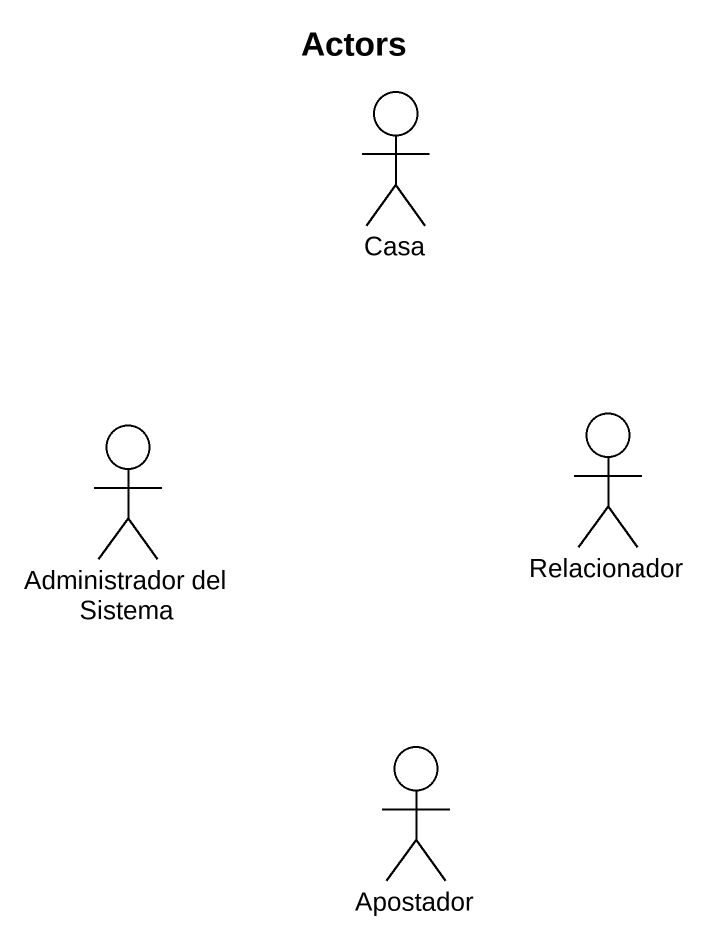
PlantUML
@startuml
title Actors
actor Casa
actor "Administrador del Sistema" as Administrador_del_Sistema
actor Relacionador
actor Apostador
@enduml
